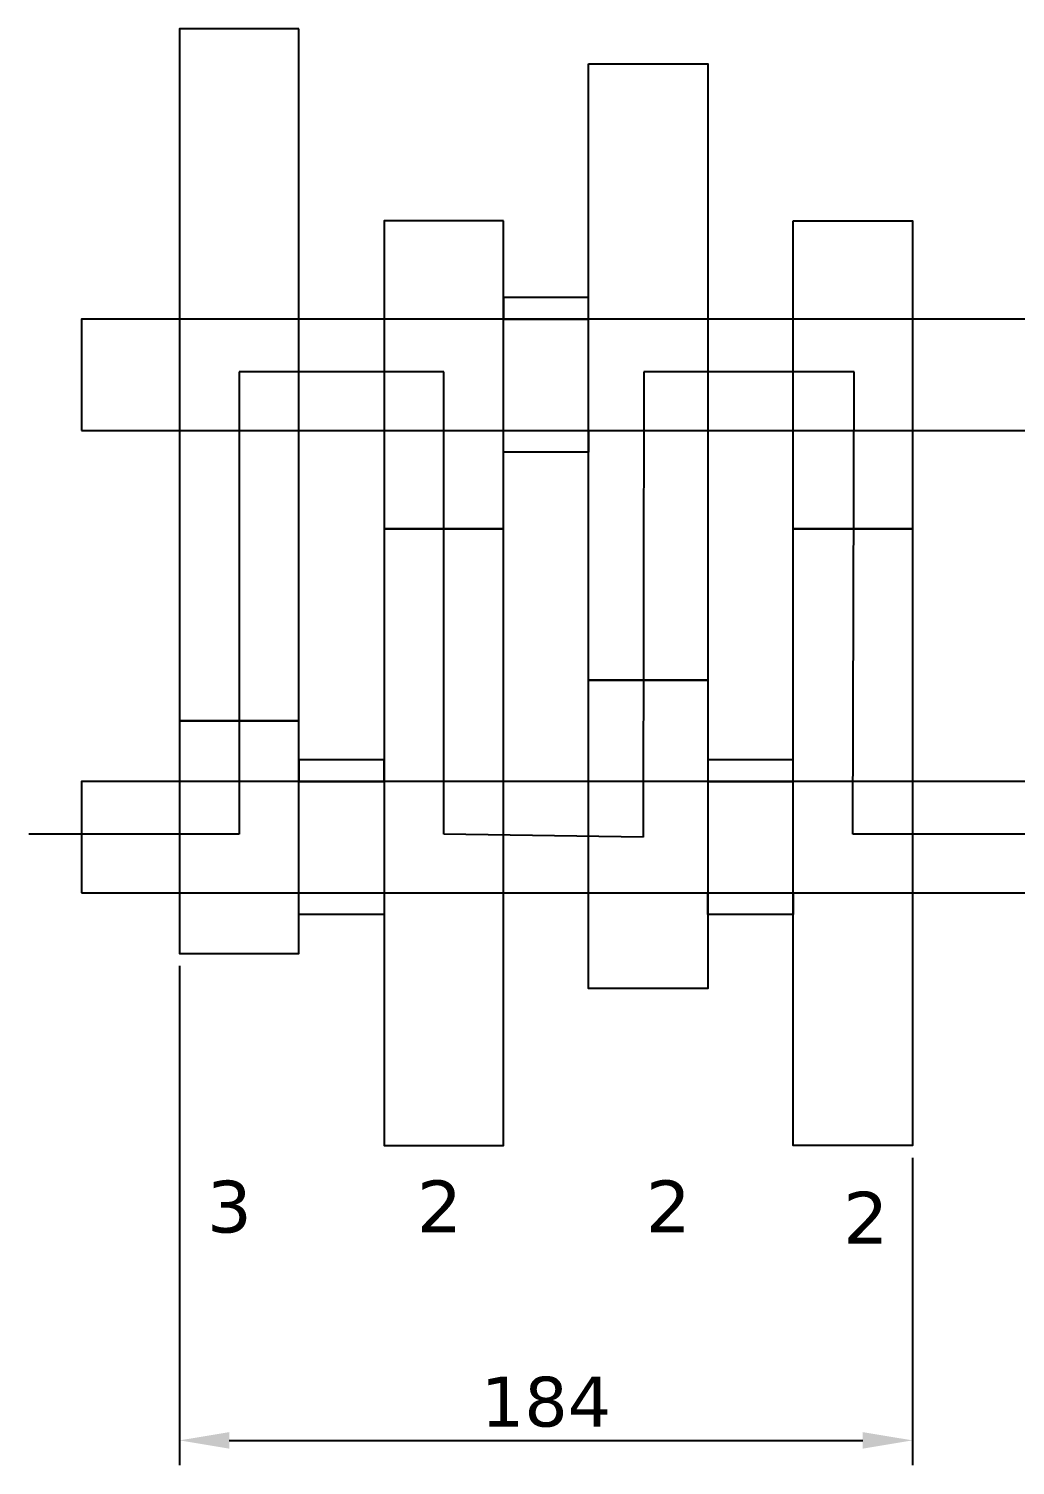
# Model space of a CAD drawing. Extents: x -518 to 2151, y -2845 to -846.
# Drawn here: x 260.3 to 508, y -1326.1 to -965.2 of the extents above; entities that cross this region are included whole.
import ezdxf

# ---------------------------------------------------------------- set-up
doc = ezdxf.new("R2010")
doc.units = 0
doc.layers.get('0').update_dxf_attribs({"linetype": 'CONTINUOUS'})
doc.layers.get('Defpoints').update_dxf_attribs({"linetype": 'CONTINUOUS'})
doc.layers.add('gears', color=5, linetype='CONTINUOUS')
doc.layers.add('green', color=108, linetype='CONTINUOUS')
doc.styles.get("Standard").update_dxf_attribs({"font": 'DejaVuSans.ttf'})
doc.dimstyles.new('ISO-25', dxfattribs={"dimtxt": 2.5, "dimasz": 2.5, "dimexe": 1.25, "dimexo": 0.625, "dimtad": 1, "dimdec": 4, "dimdsep": 46, "dimtxsty": 'Standard', "dimcen": 2.5, "dimadec": 0, "dimazin": 0, "dimtfac": 1, "dimtdec": 4, "dimtmove": 0, "dimatfit": 3, "dimfxl": 1, "dimtolj": 1, "dimtzin": 0, "dimarcsym": 0})

# ---------------------------------------------------------------- blocks, each defined once
blk = doc.blocks.new('*D9')
at = {"layer": 'Defpoints', "color": 0}
for p in [(298.16, -1197.5), (482.24, -1245.73), (482.24, -1319.83)]:
    blk.add_point(p, dxfattribs=at)
at = {"layer": 'green', "color": 0, "lineweight": -2}
for p, q in [((298.16, -1200.62), (298.16, -1326.08)), ((482.24, -1248.85), (482.24, -1326.08)), ((310.66, -1319.83), (469.74, -1319.83))]:
    blk.add_line(p, q, dxfattribs=at)
at = {"layer": 'green', "color": 0}
for points in [[(310.66, -1317.75), (310.66, -1321.91), (298.16, -1319.83)], [(469.74, -1321.91), (469.74, -1317.75), (482.24, -1319.83)]]:
    blk.add_solid(points, dxfattribs=at)
at = {"layer": 'green', "color": 0, "insert": (390.2, -1310.22), "char_height": 12.5, "attachment_point": 5}
blk.add_mtext('\\A1;184', dxfattribs=at)

msp = doc.modelspace()

# ---------------------------------------------------------------- linework, layer by layer
for points in [[(273.52509, -1066.15153), (546.3299, -1066.15153), (546.3299, -1038.15153), (273.52509, -1038.15153)], [(273.52509, -1182.29618), (546.3299, -1182.29618), (546.3299, -1154.29618), (273.52509, -1154.29618)]]:
    msp.add_lwpolyline(points, close=True)
at = {"layer": 'gears'}
for points in [[(328.16281, -965.20993), (298.16281, -965.20993), (298.16281, -1139.09314), (328.16281, -1139.09314)], [(400.87783, -974.00478), (430.87783, -974.00478), (430.87783, -1128.8643), (400.87783, -1128.8643)], [(379.52032, -1013.43665), (349.52032, -1013.43665), (349.52032, -1090.86641), (379.52032, -1090.86641)], [(452.23535, -1013.43665), (482.23535, -1013.43665), (482.23535, -1090.86641), (452.23535, -1090.86641)], [(379.52032, -1038.15153), (400.87783, -1038.15153), (400.87783, -1032.75406), (379.52032, -1032.75406)], [(379.52032, -1066.15153), (400.87783, -1066.15153), (400.87783, -1071.54901), (379.52032, -1071.54901)], [(379.52032, -1090.86641), (349.52032, -1090.86641), (349.52032, -1245.72594), (379.52032, -1245.72594)], [(452.23535, -1090.86641), (482.23535, -1090.86641), (482.23535, -1245.72594), (452.23535, -1245.72594)], [(400.87783, -1128.8643), (430.87783, -1128.8643), (430.87783, -1206.29407), (400.87783, -1206.29407)], [(328.16281, -1139.09314), (298.16281, -1139.09314), (298.16281, -1197.49921), (328.16281, -1197.49921)], [(328.16281, -1154.29618), (349.52032, -1154.29618), (349.52032, -1148.8987), (328.16281, -1148.8987)], [(430.87783, -1154.29618), (452.23535, -1154.29618), (452.23535, -1148.8987), (430.87783, -1148.8987)], [(328.16281, -1182.29618), (349.52032, -1182.29618), (349.52032, -1187.69365), (328.16281, -1187.69365)], [(430.87783, -1182.29618), (452.23535, -1182.29618), (452.23535, -1187.69365), (430.87783, -1187.69365)]]:
    msp.add_lwpolyline(points, close=True, dxfattribs=at)
at = {"layer": 'green'}
for p, q in [((364.52032, -1051.43454), (313.16281, -1051.43454)), ((313.16281, -1051.43454), (313.16281, -1167.57919)), ((364.52032, -1167.57919), (364.52032, -1051.43454)), ((414.75891, -1051.43454), (414.57694, -1168.29618)), ((467.58591, -1051.43454), (414.75891, -1051.43454)), ((467.23535, -1167.57919), (467.58591, -1051.43454)), ((313.16281, -1167.57919), (260.2947, -1167.57919)), ((414.57694, -1168.29618), (364.52032, -1167.57919)), ((573.15157, -1167.57919), (467.23535, -1167.57919))]:
    msp.add_line(p, q, dxfattribs=at)

# ---------------------------------------------------------------- texts
at = {"layer": 'gears'}
for s, p in [('3', (305.00462, -1267.59886)), ('2', (357.78715, -1267.52842)), ('2', (415.22853, -1267.52842)), ('2', (464.83956, -1270.37613))]:
    msp.add_text(s, height=13, dxfattribs=at).set_placement(p)

# ---------------------------------------------------------------- dimensions: what is measured, and where the dimension line sits
at = {"layer": 'green'}
dim = msp.add_linear_dim(base=(482.23535, -1319.83141), p1=(298.16281, -1197.49921), p2=(482.23535, -1245.72594), dimstyle='ISO-25', override={"dimscale": 5, "dimrnd": 1, "dimtmove": 2}, dxfattribs=at)
dim.commit()
dim.dimension.update_dxf_attribs({"geometry": '*D9', "text_midpoint": (390.19908, -1310.21867)})

doc.saveas('drawing.dxf')
